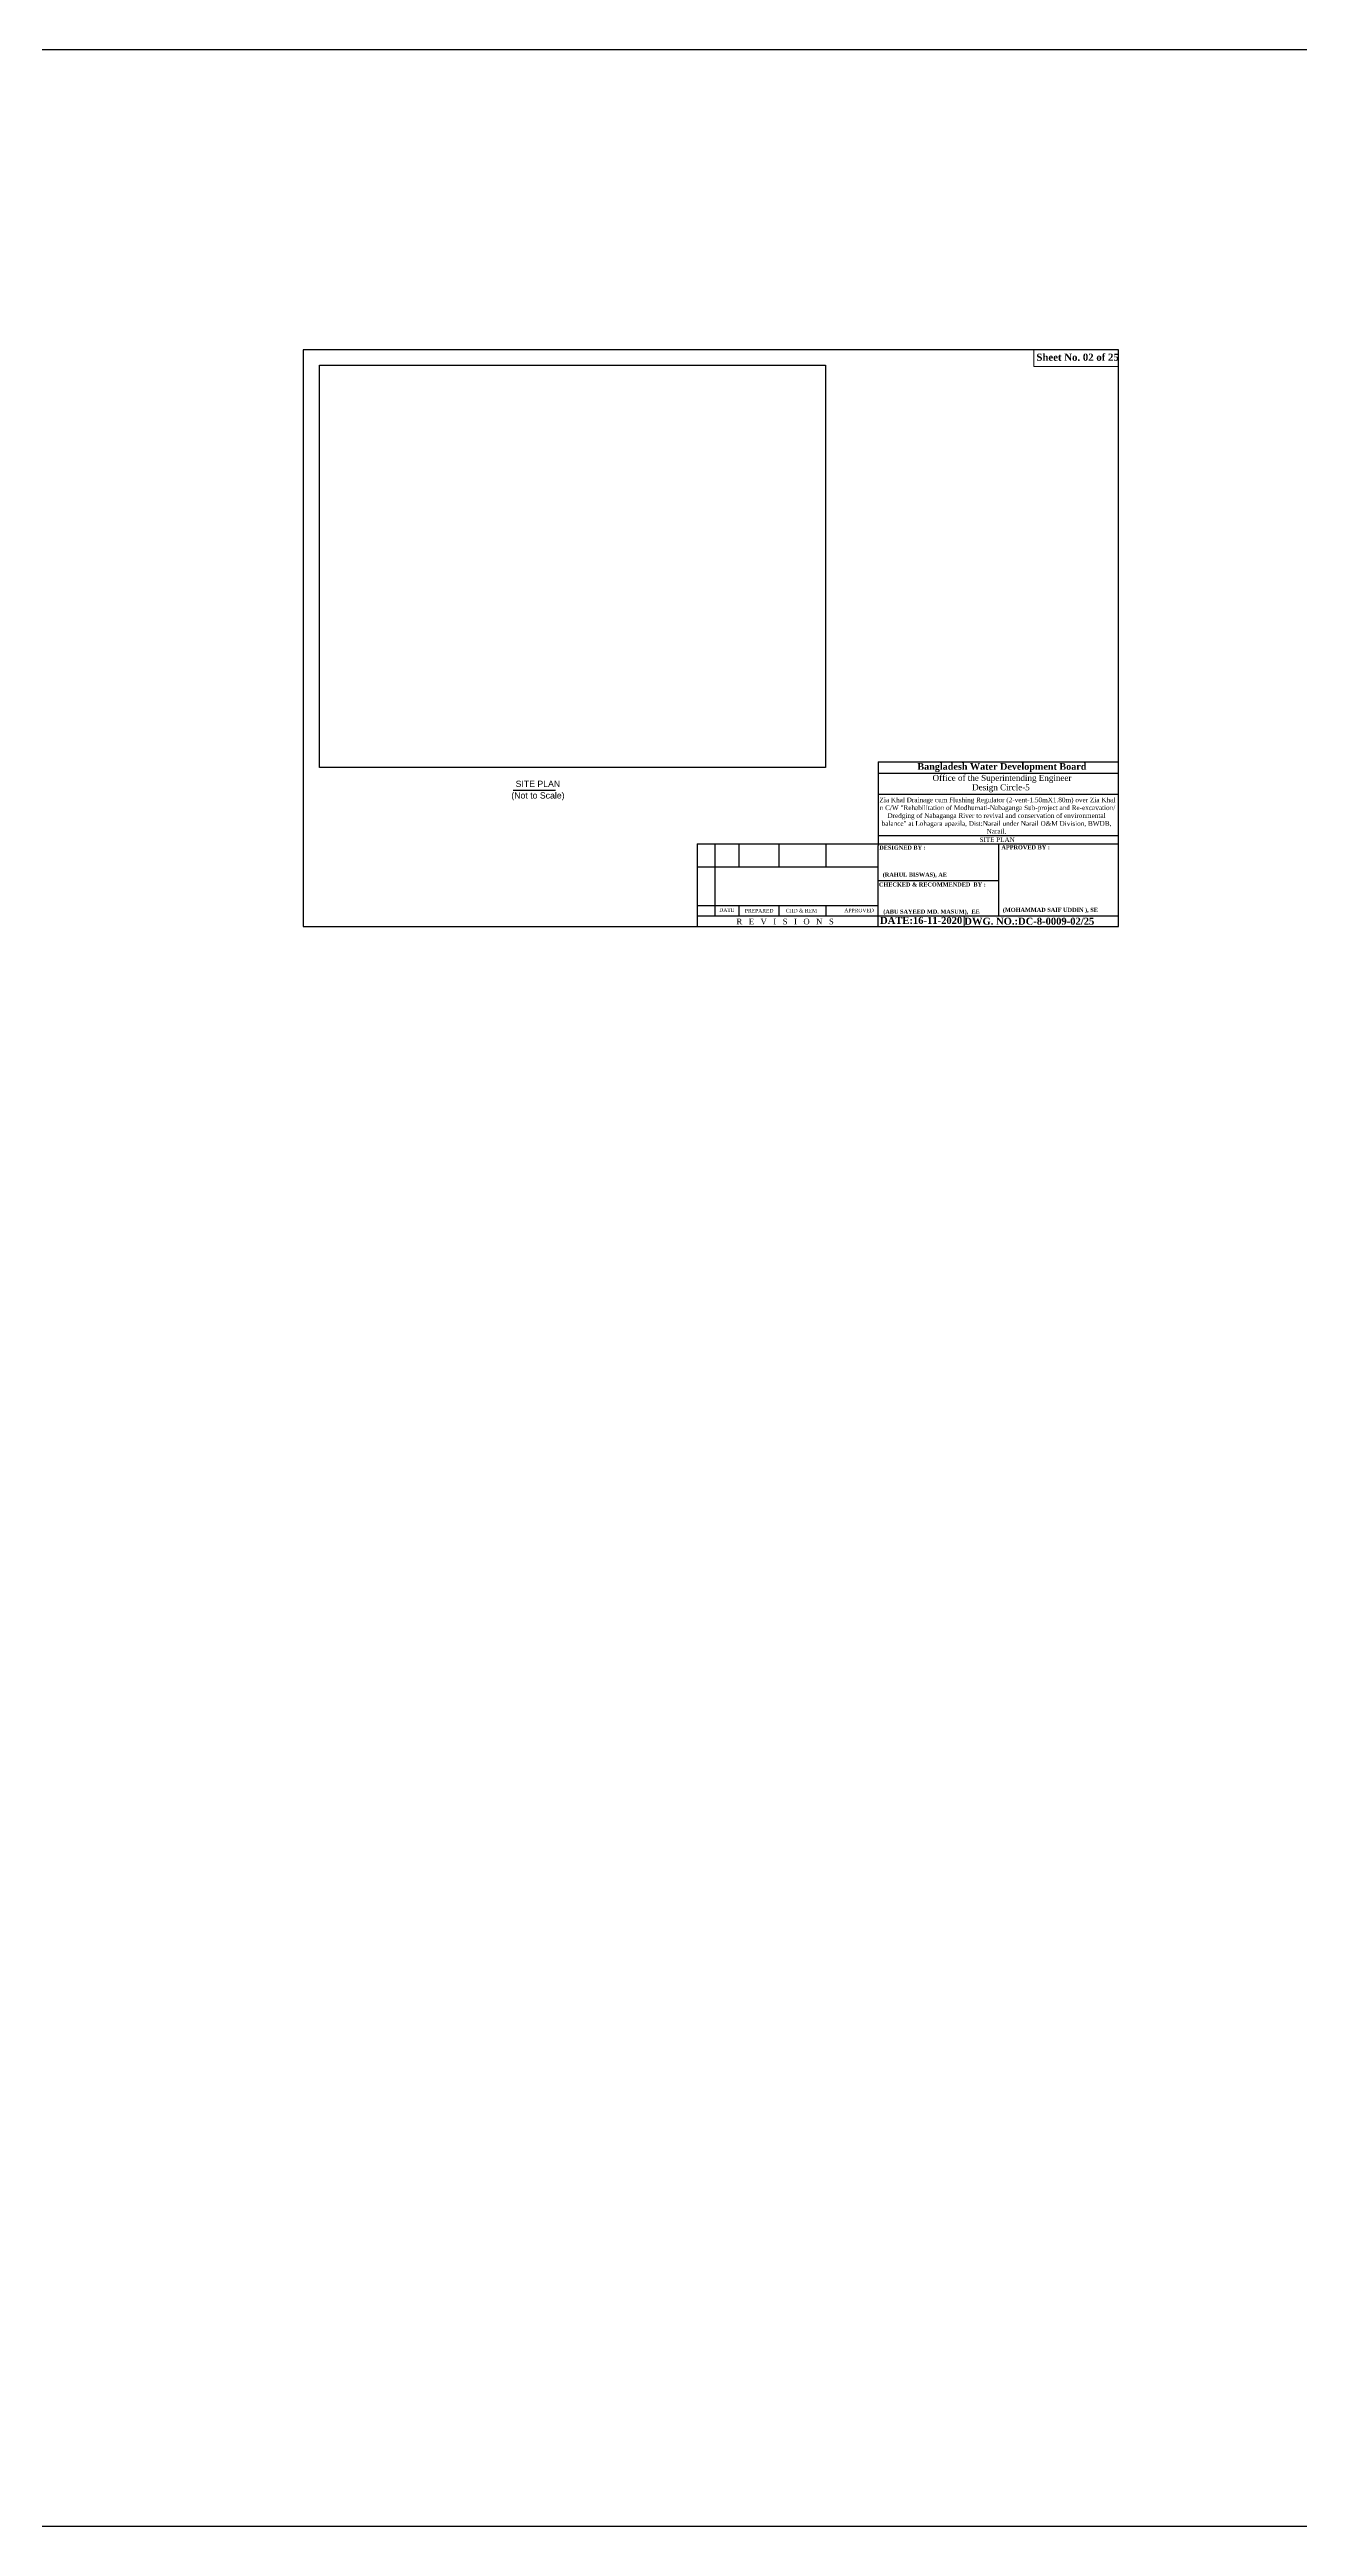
# Model space of a CAD drawing. Extents: x -358915 to 1258323, y -1585493 to -305611.
# Drawn here: x -173401 to -80644, y -1585493 to -1401691 of the extents above; entities that cross this region are included whole.
import ezdxf

# ---------------------------------------------------------------- set-up
doc = ezdxf.new("R2010")
doc.units = 0
doc.header["$LTSCALE"] = 300
doc.header["$MEASUREMENT"] = 0
doc.layers.add('Left Bank Profile', color=7, linetype='CONTINUOUS', lineweight=25)
doc.layers.add('LINE', color=7, linetype='CONTINUOUS')
doc.layers.add('TEXT', color=10, linetype='CONTINUOUS')
doc.styles.add('Arial', font='arial.ttf')
picture_1 = doc.add_image_def('image5.jpg', size_in_pixel=(3294, 2617))

msp = doc.modelspace()

# ---------------------------------------------------------------- linework, layer by layer
at = {"layer": 'Left Bank Profile'}
msp.add_lwpolyline([(-124761.5, -1466757.9), (-94062.2, -1466757.9)], dxfattribs=at)
msp.add_lwpolyline([(-124761.5, -1466757.9), (-94062.2, -1466757.9)], dxfattribs=at)
at = {"layer": 'LINE'}
for p, q in [((-111920.1, -1454552.7), (-94062.2, -1454552.7)), ((-111920.1, -1454552.7), (-111920.1, -1460764.9)), ((-111920.1, -1455399.4), (-94062.2, -1455399.4)), ((-111920.1, -1456945.9), (-94062.2, -1456945.9)), ((-125346.5, -1460622.9), (-112302, -1460622.9)), ((-125346.5, -1460622.9), (-125346.5, -1466757.9)), ((-124418, -1460622.9), (-111920.1, -1460622.9)), ((-124029, -1460622.9), (-124029, -1465965.4)), ((-124029, -1460622.9), (-124029, -1465965.4)), ((-124029, -1460622.9), (-124029, -1465965.4)), ((-124029, -1460622.9), (-124029, -1465965.4)), ((-122253.2, -1460622.9), (-122253.2, -1462336.3)), ((-119261.3, -1462336.3), (-119261.3, -1460622.8)), ((-115762.5, -1462336.3), (-115762.5, -1460622.9)), ((-111920.1, -1460009.6), (-94062.2, -1460009.6)), ((-111920.1, -1460622.9), (-94062.2, -1460622.9)), ((-111920.1, -1466757.9), (-111920.1, -1460764.9)), ((-102991.1, -1460622.9), (-102991.1, -1465965.4)), ((-125346.5, -1462336.3), (-112302, -1462336.3)), ((-124418, -1462336.3), (-111920.1, -1462336.3)), ((-111920.1, -1463358.2), (-102991.1, -1463358.2)), ((-125346.5, -1465220.4), (-112302, -1465220.4)), ((-125346.5, -1465965.4), (-112302, -1465965.4)), ((-124418, -1465220.4), (-111920.1, -1465220.4)), ((-124418, -1465220.4), (-112302, -1465220.4)), ((-124418, -1465220.4), (-112302, -1465220.4)), ((-124418, -1465965.4), (-111920.1, -1465965.4)), ((-124418, -1465965.4), (-112302, -1465965.4)), ((-124418, -1465965.4), (-112302, -1465965.4)), ((-122253.2, -1465220.4), (-122253.2, -1465965.4)), ((-119261.3, -1465965.4), (-119261.3, -1465220.4)), ((-115762.5, -1465965.4), (-115762.5, -1465220.4)), ((-111920.1, -1465965.4), (-94062.2, -1465965.4)), ((-108569.5, -1465965.4), (-94062.2, -1465965.4)), ((-108569.5, -1465965.4), (-94062.2, -1465965.4)), ((-108569.5, -1465965.4), (-94062.2, -1465965.4))]:
    msp.add_line(p, q, dxfattribs=at)
at = {"layer": 'LINE', "lineweight": 9}
msp.add_line((-94062.2, -1454552.7), (-94062.2, -1466757.9), dxfattribs=at)
at = {"layer": 'LINE', "color": 7, "lineweight": 9}
for p, q in [((-105537.6, -1465965.4), (-105537.6, -1466757.9)), ((-111325.9, -1466757.9), (-125346.5, -1466757.9)), ((-94062.2, -1466757.9), (-111325.9, -1466757.9)), ((-97746.2, -1466757.9), (-96538.9, -1466757.9))]:
    msp.add_line(p, q, dxfattribs=at)
at = {"layer": 'LINE', "color": 3, "ltscale": 0.5}
msp.add_lwpolyline([(-358915.3, -1401691), (1178498.8, -1401691), (1178498.8, -1585492.7), (-358915.3, -1585492.7)], close=True, dxfattribs=at)
at = {"layer": 'LINE'}
msp.add_lwpolyline([(-154567.4, -1466757.9), (-94062.2, -1466757.9), (-94062.2, -1423972), (-154567.4, -1423972)], close=True, dxfattribs=at)
at = {"layer": 'LINE', "lineweight": 9}
msp.add_lwpolyline([(-94062.2, -1423972), (-100356.7, -1423972), (-100356.7, -1425206.8), (-94062.2, -1425206.8)], close=True, dxfattribs=at)
at = {"layer": 'TEXT', "color": 0, "linetype": 'ByBlock'}
msp.add_line((-139005.2, -1456657.5), (-135860.2, -1456657.5), dxfattribs=at)

# ---------------------------------------------------------------- texts
at = {"layer": 'LINE', "color": 7, "lineweight": 9}
for s, insert, char_height, width, attachment_point in [('{\\fTimes New Roman|b1|i0|c0|p18;Sheet No. 02 of 25}', (-100166.9, -1424259), 530.099, 19040.97, 1), ('{\\fTimes New Roman|b1|i0|c0|p18;Bangladesh Water Development Board}', (-108999.4, -1454641.1), 497.518, 17870.688, 1), ('{\\fTimes New Roman|b0|i0|c0|p18;Office of the Superintending Engineer}', (-107871.7, -1455515.9), 445.231, 15992.551, 1), ('{\\fTimes New Roman Greek|b0|i0|c0|p18;\\C256; Zia Khal Drainage cum Flushing Regulator (2-vent-1.50mX1.80m) over Zia Khal in C/W "Reh\\fTimes New Roman|b0|i0|c0|p18;abilitation of Modhumati-Nabaganga Sub-project and Re-e\\fTimes New Roman Greek|b0|i0|c0|p18;xcavation/ Dredging of Nabaganga River to revival and conservation of environmental balance" at\\fTimes New Roman|b0|i0|c0|p18; \\fTimes New Roman Greek|b0|i0|c0|p18;Lohagara upazila, Dist:Narail under Narail O&M Division, BWDB, Narail.}', (-103127.3, -1459887.1), 350, 17410.57, 8), ('{\\fTimes New Roman|b0|i0|c0|p18;Design Circle-5}', (-104934.8, -1456212.1), 445.231, 15992.551, 1), ('{\\fTimes New Roman|b0|i0|c0|p18;SITE PLAN}', (-103082.1, -1460499.6), 344.164, 14684.12, 8)]:
    msp.add_mtext(s, dxfattribs=dict(at, insert=insert, char_height=char_height, width=width, attachment_point=attachment_point))
at = {"layer": 'LINE', "color": 7, "lineweight": 9, "attachment_point": 1}
for s, insert, char_height in [('{\\fTimes New Roman|b1|i0|c0|p18;DESIGNED BY :}', (-111824.3, -1460761.6), 302.878), ('{\\fTimes New Roman|b1|i0|c0|p18;APPROVED BY :}', (-102764.8, -1460742), 302.878), ('{\\fTimes New Roman|b1|i0|c0|p18;\\C0;(RAHUL BISWAS), AE}', (-111570.4, -1462766), 302.878), ('{\\fTimes New Roman|b1|i0|c0|p18;CHECKED & RECOMMENDED  BY :}', (-111849.2, -1463498.8), 302.878), ('{\\fTimes New Roman|b0|i0|c0|p18;DATE }', (-123703.5, -1465408.6), 272.59), ('{\\fTimes New Roman|b0|i0|c0|p18;R   E   V   I   S   I   O   N   S}', (-122425.1, -1466183), 425.922), ('{\\fTimes New Roman|b0|i0|c0|p18;PREPARED\\fTimes New Roman|b1|i0|c0|p18; }', (-121808, -1465462.2), 272.59), ('{\\fTimes New Roman|b0|i0|c0|p18;CHD & REM }', (-118759.9, -1465456.4), 272.59), ('{\\fTimes New Roman|b0|i0|c0|p18;APPROVED}', (-114422.2, -1465433), 272.59), ('{\\fTimes New Roman|b1|i0|c0|p18;DATE:16-11-2020}', (-111766.7, -1466053.8), 518.96), ('{\\fTimes New Roman|b1|i0|c0|p18;\\C0;(ABU SAYEED MD. MASUM),  EE  }', (-111530.7, -1465509.1), 302.878), ('{\\fTimes New Roman|b0|i0|c0|p18; \\fTimes New Roman|b1|i0|c0|p18;DWG. NO.:DC-8-0009-02/25}', (-105711, -1466112.6), 518.96), ('{\\fTimes New Roman|b1|i0|c0|p18;\\C0;(MOHAMMAD SAIF UDDIN ), SE}', (-102658.2, -1465380), 302.878)]:
    msp.add_mtext(s, dxfattribs=dict(at, insert=insert, char_height=char_height))
at = {"layer": 'TEXT', "color": 0, "linetype": 'ByBlock', "style": 'Arial'}
for s, p in [('(Not to Scale)', (-139130.4, -1457271.3)), ('SITE PLAN', (-138811, -1456410.9))]:
    msp.add_text(s, height=462.25, dxfattribs=at).set_placement(p)

# ---------------------------------------------------------------- pictures from other files: only their frames are drawn
at = {"layer": 'LINE', "color": 3, "ltscale": 0.5}
image = msp.add_image(picture_1, insert=(-153378.3, -1454956.3), size_in_units=(37565.3, 29844.7), dxfattribs=at)
image.dxf.flags = 7

doc.saveas('drawing.dxf')
